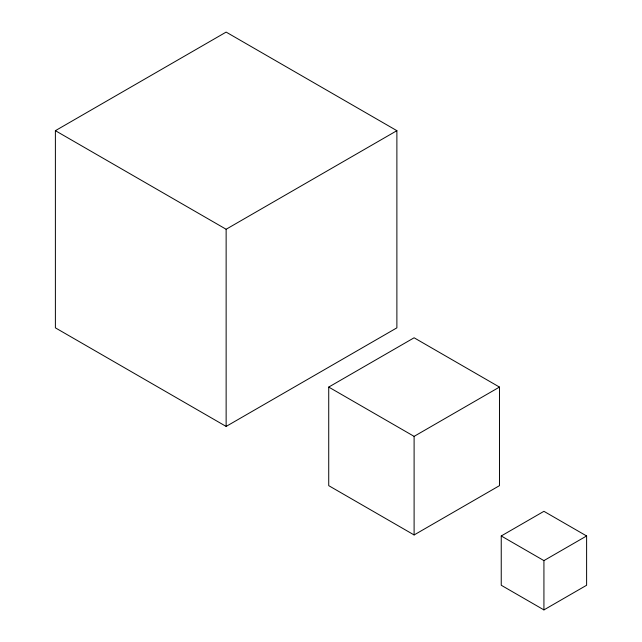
<?xml version="1.0" encoding="UTF-8"?>
<svg xmlns="http://www.w3.org/2000/svg" width="642" height="642" viewBox="0 0 642 642"><rect width="100%" height="100%" fill="white"/><g stroke="black" fill="none" stroke-linecap="round" stroke-linejoin="round"><path stroke-width="0.96" d="M55.389 130.679L226.136 32.1L396.884 130.679L396.884 327.845L226.136 426.424L55.389 327.845L55.389 130.679L226.136 229.258L396.884 130.679M328.728 387.078L414.106 337.788L499.476 387.078L499.476 485.657L414.106 534.947L328.728 485.657L328.728 387.078L414.106 436.367L499.476 387.078M501.242 535.966L543.926 511.321L586.611 535.966L586.611 585.255L543.926 609.9L501.242 585.255L501.242 535.966L543.926 560.61L586.611 535.966M543.926 560.61L543.926 609.9M414.106 436.367L414.106 534.947M226.136 229.258L226.136 426.424"/></g></svg>
